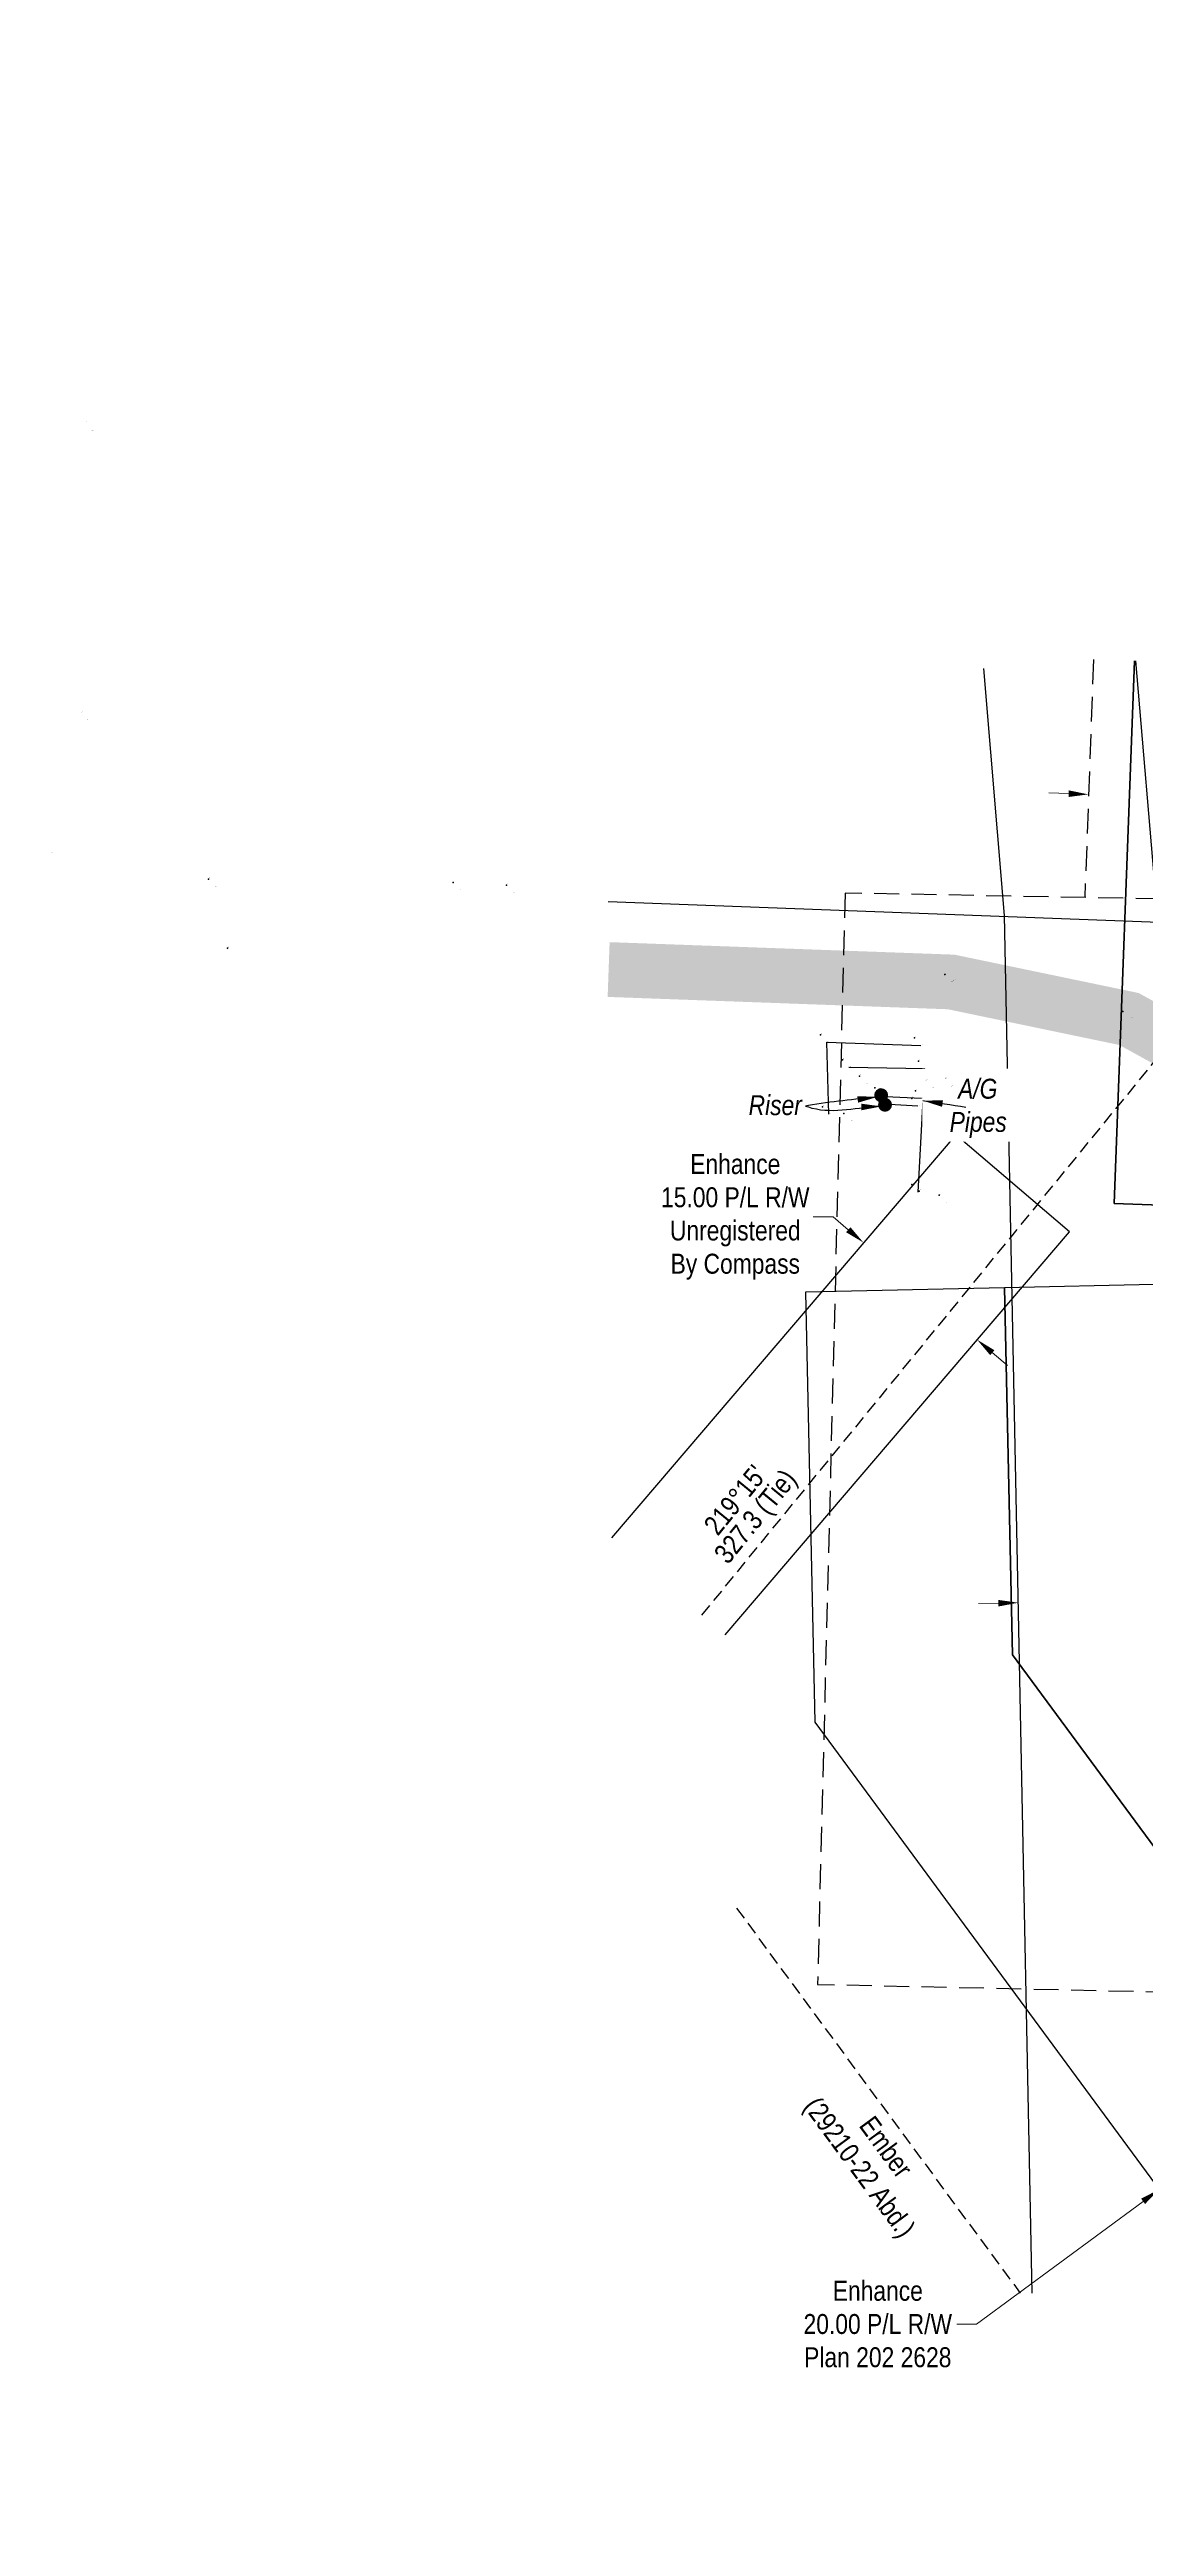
# Model space of a CAD drawing. Extents: x 337432 to 345408, y 5808486 to 5816348.
# Drawn here: x 340318 to 340868, y 5810765 to 5812008 of the extents above; entities that cross this region are included whole.
import ezdxf
from ezdxf.enums import TextEntityAlignment as Align

# ---------------------------------------------------------------- set-up
doc = ezdxf.new("R2010")
doc.units = 0
doc.header["$LTSCALE"] = 5
doc.header["$PDSIZE"] = 0.5
for name, pattern in [('foc-ACCESSROAD', [3.75, 2.5, -1.25]), ('foc-TIELINE', [1.875, 1.25, -0.625]), ('UG_PIPE', [1.875, 1.25, -0.625])]:
    doc.linetypes.add(name, pattern=pattern)
doc.layers.get('Defpoints').update_dxf_attribs({"color": 9})
for name, color, linetype in [('AS-FENCE', 48, 'foc-FENCE'), ('AS-PIPE-AG', 44, 'Continuous'), ('AS-PIPE-UG', 44, 'UG_PIPE'), ('AS-PIPE-UG-T', 44, 'Continuous'), ('AS-ROADS', 254, 'Continuous'), ('AS-SYMBOL', 7, 'Continuous'), ('C-AR', 13, 'foc-ACCESSROAD'), ('C-RW', 13, 'Continuous'), ('C-WS', 13, 'foc-ACCESSROAD'), ('L-BD', 7, 'Continuous'), ('L-TIE', 7, 'foc-TIELINE'), ('L-TITLEDB', 4, 'Continuous')]:
    doc.layers.add(name, color=color, linetype=linetype)
for name, color, linetype, lineweight in [('AS-GENERAL', 48, 'Continuous', 18), ('C-AR-T', 13, 'Continuous', 9), ('C-RW-T', 13, 'Continuous', 9)]:
    doc.layers.add(name, color=color, linetype=linetype, lineweight=lineweight)
for name, color, linetype, plot in [('Z-DESCRIPTION-1409-18', 21, 'Continuous', False), ('Z-ELEVATION-1409-18', 21, 'Continuous', False), ('Z-MSPOINT-1409-18', 21, 'Continuous', False), ('Z-POINTNUMBER-1409-18', 21, 'Continuous', False)]:
    doc.layers.add(name, color=color, linetype=linetype, plot=plot)
doc.styles.add('80CG', font='', dxfattribs={"height": 10})
doc.styles.add('80L', font='', dxfattribs={"height": 10})
doc.styles.add('DESCRIPTION', font='', dxfattribs={"height": 2.5})
doc.styles.add('ELEVATION', font='', dxfattribs={"height": 2.5})
doc.styles.add('foc-LtypeFont', font='', dxfattribs={"height": 7.35})
doc.styles.add('POINTNUMBER', font='', dxfattribs={"height": 2.5})
doc.styles.get('80CG').set_extended_font_data('Arial Narrow')
doc.styles.get('80L').set_extended_font_data('Arial Narrow')
doc.styles.get('DESCRIPTION').set_extended_font_data('Arial Narrow')
doc.styles.get('ELEVATION').set_extended_font_data('Arial Narrow')
doc.styles.get('foc-LtypeFont').set_extended_font_data('Arial Narrow')
doc.styles.get('POINTNUMBER').set_extended_font_data('Arial Narrow')
doc.linetypes.add('foc-FENCE', pattern='A,10,-1,["X",foc-LtypeFont,S=0.2,R=0,X=-0.625,Y=-0.75],-1.24', length=12.24)
doc.dimstyles.new('Compass 5 000', dxfattribs={"dimscale": 5, "dimtxt": 9, "dimasz": 2, "dimexe": 0.2, "dimexo": 0.0625, "dimgap": 0.5, "dimtad": 0, "dimtih": 1, "dimtoh": 1, "dimzin": 0, "dimdsep": 46, "dimtxsty": '80CG', "dimcen": 0.1, "dimse1": 1, "dimse2": 1, "dimclrd": 256, "dimclrt": 256, "dimaunit": 1, "dimadec": 4, "dimazin": 0, "dimtfac": 0.06, "dimtofl": 0, "dimtmove": 0, "dimatfit": 1, "dimfxl": 0.2, "dimtolj": 1, "dimtzin": 0, "dimlwd": -1, "dimarcsym": 0})

# ---------------------------------------------------------------- blocks, each defined once
blk = doc.blocks.new('*D263')
at = {"layer": 'C-RW-T', "transparency": 16777216}
for p, q in [((340793.8, 5811228.5), (340783.8, 5811228.3)), ((340889.8, 5811230.4), (340899.8, 5811230.6))]:
    blk.add_line(p, q, dxfattribs=at)
for points in [[(340793.7, 5811230.1), (340793.8, 5811226.8), (340803.8, 5811228.7)], [(340889.8, 5811232), (340889.8, 5811228.7), (340879.8, 5811230.2)]]:
    blk.add_solid(points, dxfattribs=at)
at = {"layer": 'Defpoints', "color": 0, "transparency": 16777216}
for p in [(340803.8, 5811228.7), (340809.2, 5810958.1), (340885.2, 5810959.6)]:
    blk.add_point(p, dxfattribs=at)
at = {"layer": 'C-RW-T', "transparency": 16777216, "insert": (340938.9, 5811230.6), "char_height": 10, "attachment_point": 5, "style": '80CG', "bg_fill": 3, "box_fill_scale": 1.1, "bg_fill_color": 256, "bg_fill_true_color": 13158600, "bg_fill_transparency": 0}
blk.add_mtext('\\A1;Enhance\\P15.24 P/L R/W\\PPlan 792 2968', dxfattribs=at)
blk = doc.blocks.new('*D259')
at = {"layer": 'C-RW-T', "transparency": 16777216}
for p, q in [((340963, 5810999.5), (340971, 5811005.4)), ((340866.4, 5810928.3), (340782.9, 5810866.7)), ((340782.9, 5810866.7), (340772.9, 5810866.7))]:
    blk.add_line(p, q, dxfattribs=at)
for points in [[(340962, 5811000.9), (340964, 5810998.2), (340954.9, 5810993.6)], [(340865.4, 5810929.7), (340867.4, 5810927), (340874.5, 5810934.3)]]:
    blk.add_solid(points, dxfattribs=at)
at = {"layer": 'Defpoints', "color": 0, "transparency": 16777216}
for p in [(340954.9, 5810993.6), (341010.5, 5810918.2), (340930, 5810858.9)]:
    blk.add_point(p, dxfattribs=at)
at = {"layer": 'C-RW-T', "transparency": 16777216, "insert": (340733.3, 5810866.7), "char_height": 10, "attachment_point": 5, "style": '80CG', "bg_fill": 3, "box_fill_scale": 1.1, "bg_fill_color": 256, "bg_fill_true_color": 13158600, "bg_fill_transparency": 0}
blk.add_mtext('\\A1;Enhance\\P20.00 P/L R/W\\PPlan 202 2628', dxfattribs=at)
blk = doc.blocks.new('RISER')
h = blk.add_hatch(color=255)
h.dxf.hatch_style = 1
edge = h.paths.add_edge_path()
edge.add_arc((0, 0), 0.7, 0, 360)
blk.add_hatch(color=48).paths.add_polyline_path([(0.58, -0.15), (-0.58, -0.15, 0.774597)])
at = {"color": 48}
blk.add_line((-0.58, -0.15), (0.58, -0.15), dxfattribs=at)
blk.add_circle((0, 0), 0.6, dxfattribs=at)
blk = doc.blocks.new('*D268')
at = {"layer": 'C-AR-T', "transparency": 16777216}
for p, q in [((340829.1, 5811634.7), (340819.1, 5811635)), ((340909.9, 5811631.7), (340919.9, 5811631.4))]:
    blk.add_line(p, q, dxfattribs=at)
for points in [[(340829.1, 5811636.3), (340829, 5811633), (340839, 5811634.3)], [(340910, 5811633.4), (340909.9, 5811630.1), (340900, 5811632.1)]]:
    blk.add_solid(points, dxfattribs=at)
at = {"layer": 'Defpoints', "color": 0, "transparency": 16777216}
for p in [(340900, 5811632.1), (340838.6, 5811622.8), (340899.5, 5811620.6)]:
    blk.add_point(p, dxfattribs=at)
at = {"layer": 'C-AR-T', "transparency": 16777216, "insert": (340947.2, 5811631.4), "char_height": 10, "attachment_point": 5, "style": '80CG'}
blk.add_mtext('\\A1;Enhance\\P12.19 A/R', dxfattribs=at)
blk = doc.blocks.new('*D269')
at = {"layer": 'C-RW-T', "transparency": 16777216}
for p, q in [((340710.9, 5811422.3), (340700.9, 5811422.3)), ((340718.5, 5811415.8), (340710.9, 5811422.3)), ((340790.7, 5811354.2), (340798.3, 5811347.7))]:
    blk.add_line(p, q, dxfattribs=at)
for points in [[(340719.6, 5811417.1), (340717.4, 5811414.6), (340726.1, 5811409.4)], [(340791.8, 5811355.4), (340789.7, 5811352.9), (340783.1, 5811360.7)]]:
    blk.add_solid(points, dxfattribs=at)
at = {"layer": 'Defpoints', "color": 0, "transparency": 16777216}
for p in [(340726.1, 5811409.4), (340634.6, 5811302.2), (340691.6, 5811253.5)]:
    blk.add_point(p, dxfattribs=at)
at = {"layer": 'C-RW-T', "transparency": 16777216, "insert": (340661.8, 5811422.3), "char_height": 10, "attachment_point": 5, "style": '80CG'}
blk.add_mtext('\\A1;Enhance\\P15.00 P/L R/W\\PUnregistered\\PBy Compass', dxfattribs=at)

msp = doc.modelspace()

# ---------------------------------------------------------------- linework, layer by layer
at = {"layer": 'AS-FENCE', "flags": 128}
for points in [[(340598.085, 5811580.519), (341021.634, 5811564.612), (341026.791, 5811695.312)], [(340708.744, 5811473.787), (340707.749, 5811509.902), (340754.814, 5811508.257)]]:
    msp.add_lwpolyline(points, dxfattribs=at)
at = {"layer": 'AS-PIPE-AG', "flags": 128}
for points in [[(340753.479, 5811434.747), (340756.859, 5811496.572), (340718.784, 5811497.307)], [(340755.294, 5811481.727), (340737.229, 5811482.547)], [(340753.454, 5811477.937), (340739.234, 5811478.697)]]:
    msp.add_lwpolyline(points, dxfattribs=at)
at = {"layer": 'AS-PIPE-UG', "flags": 128}
msp.add_lwpolyline([(340662.466, 5811075.388), (340804.712, 5810882.304)], dxfattribs=at)
at = {"layer": 'AS-ROADS', "const_width": 27.5, "flags": 128}
msp.add_lwpolyline([(340598.251, 5811546.413), (340770.099, 5811540.177), (340859.339, 5811521.592), (340982.764, 5811453.512), (341103.644, 5811334.517), (341261.629, 5811165.832), (341434.059, 5810978.357), (341526.709, 5810864.167), (341566.984, 5810746.802), (341567.86, 5810708.406)], dxfattribs=at)
at = {"layer": 'C-AR', "flags": 128}
msp.add_lwpolyline([(340841.512, 5811702.058), (340837.161, 5811582.533)], dxfattribs=at)
at = {"layer": 'C-RW', "flags": 128}
for points in [[(340862.648, 5811701.288), (340873.134, 5811577.572), (340886.861, 5810883.748)], [(340810.706, 5810882.242), (340796.864, 5811573.572), (340786.467, 5811697.437)], [(340656.649, 5811212.589), (340829.412, 5811414.828), (340772.399, 5811463.532), (340599.636, 5811261.293)], [(341053.323, 5810986.499), (340875.386, 5811227.884), (340871.912, 5811388.349), (340796.946, 5811386.726), (340800.934, 5811202.513), (340992.966, 5810942.007)]]:
    msp.add_lwpolyline(points, dxfattribs=at)
at = {"layer": 'C-WS', "flags": 128}
msp.add_lwpolyline([(340716.904, 5811584.793), (340703.074, 5811037.208), (341256.254, 5811025.116), (341268.354, 5811574.429)], close=True, dxfattribs=at)
at = {"layer": 'L-TITLEDB', "flags": 128}
for points in [[(340862.075, 5811701.309), (340851.974, 5811429.057), (342000.014, 5811387.832), (342021.195, 5812008.044)], [(341976.742, 5810647.776), (342000.014, 5811387.832), (340851.974, 5811429.057), (340862.075, 5811701.309)]]:
    msp.add_lwpolyline(points, dxfattribs=at)
at = {"layer": 'Z-MSPOINT-1409-18'}
for p in [(340397.529, 5811591.762, 4564.709), (340520.186, 5811590.147, 4566.265), (340547.023, 5811588.707, 4565.254), (340407.036, 5811557.06, 4564.449), (340766.997, 5811543.997, 4560.472), (340856.257, 5811525.407, 4557.621), (340704.633, 5811513.715, 4562.093), (340751.709, 5811512.069, 4560.937), (340715.67, 5811501.117, 4561.602), (340753.754, 5811500.382, 4561.567), (340724.127, 5811492.86, 4561.292), (340757.48, 5811490.7, 4560.987), (340767.167, 5811491.545, 4561.282), (340705.628, 5811477.592, 4561.412), (340731.879, 5811487.129, 4561.427), (340733.815, 5811482.353, 4561.427), (340734.12, 5811486.354, 4561.472), (340736.125, 5811482.503, 4561.452), (340750.348, 5811481.743, 4560.997), (340752.189, 5811485.533, 4561.242), (340716.296, 5811474.146, 4561.437), (340750.373, 5811438.543, 4561.262), (340754.059, 5811435.202, 4561.057), (340764.086, 5811433.167, 4560.577)]:
    msp.add_point(p, dxfattribs=at)

# ---------------------------------------------------------------- block references
at = {"layer": 'AS-SYMBOL', "xscale": 4.998911300000001, "yscale": 4.998911300000001, "zscale": 4.998911300000001}
for p in [(340734.989, 5811483.322), (340736.924, 5811478.547)]:
    msp.add_blockref('RISER', p, dxfattribs=at)

# ---------------------------------------------------------------- texts
at = {"layer": 'L-BD', "style": '80L'}
for s, height, p in [("219°15'", 9.9978, (340661.69, 5811280.314)), ('327.3 (Tie)', 9.99782, (340672.721, 5811271.298))]:
    msp.add_text(s, height=height, rotation=50.738, dxfattribs=at).set_placement(p, align=Align.MIDDLE)
at = {"layer": 'Z-DESCRIPTION-1409-18', "style": 'DESCRIPTION'}
for s, height, p in [('FENCE6', 0.2, (340338.969, 5811816.622)), ('FENCE6', 0.2, (340336.659, 5811671.532)), ('RD-CL2 HGGR 5.5M', 0.19996, (340317.804, 5811604.387)), ('FENCE6', 0.2, (340400.714, 5811587.932)), ('BLDG4', 0.2, (340523.344, 5811586.317)), ('BLDG4', 0.2, (340550.174, 5811584.877)), ('RD-CL2 HGGR 5.5M', 0.19996, (340770.099, 5811540.177)), ('RD-CL2 HGGR 5.5M', 0.19996, (340859.339, 5811521.592)), ('FENCE8', 0.2, (340707.749, 5811509.902)), ('FENCE8', 0.2, (340754.814, 5811508.257)), ('PIPE-AG1', 0.2, (340718.784, 5811497.307)), ('PANEL', 0.2, (340727.239, 5811489.052)), ('PIPE-AG1', 0.2, (340756.859, 5811496.572)), ('TANK1', 0.2, (340760.584, 5811486.892)), ('TANK1', 0.2, (340770.269, 5811487.737)), ('RISER17', 0.2, (340734.989, 5811483.322)), ('RISER16', 0.2, (340736.924, 5811478.547)), ('PIPE-AG3', 0.2, (340737.229, 5811482.547)), ('PIPE-AG2', 0.2, (340739.234, 5811478.697)), ('PIPE-AG2', 0.2, (340753.454, 5811477.937)), ('PIPE-AG3', 0.2, (340755.294, 5811481.727)), ('FENCE8', 0.2, (340708.744, 5811473.787)), ('LIGHTPOLE', 0.2, (340719.409, 5811470.342)), ('PIPE-AG1', 0.2, (340753.479, 5811434.747)), ('TANK1', 0.2, (340757.164, 5811431.407)), ('TANK1', 0.2, (340767.189, 5811429.372))]:
    msp.add_text(s, height=height, rotation=23.999999, dxfattribs=at).set_placement(p)
at = {"layer": 'Z-ELEVATION-1409-18', "style": 'ELEVATION'}
for s, p in [('913.681', (340335.77, 5811820.504)), ('913.653', (340333.459, 5811675.381)), ('912.531', (340397.529, 5811591.762)), ('912.842', (340520.186, 5811590.147)), ('912.640', (340547.023, 5811588.707)), ('912.479', (340407.036, 5811557.06)), ('911.684', (340766.997, 5811543.997)), ('911.114', (340856.257, 5811525.407)), ('912.008', (340704.633, 5811513.715)), ('911.777', (340751.709, 5811512.069)), ('911.910', (340715.67, 5811501.117)), ('911.903', (340753.754, 5811500.382)), ('911.848', (340724.127, 5811492.86)), ('911.875', (340731.879, 5811487.129)), ('911.787', (340757.48, 5811490.7)), ('911.846', (340767.167, 5811491.545)), ('911.872', (340705.628, 5811477.592)), ('911.877', (340716.296, 5811474.146)), ('911.875', (340733.815, 5811482.353)), ('911.884', (340734.12, 5811486.354)), ('911.880', (340736.125, 5811482.503)), ('911.789', (340750.348, 5811481.743)), ('911.838', (340752.189, 5811485.533)), ('911.842', (340750.373, 5811438.543)), ('911.801', (340754.059, 5811435.202)), ('911.705', (340764.086, 5811433.167))]:
    msp.add_text(s, height=0.2, rotation=44.999991, dxfattribs=at).set_placement(p)
at = {"layer": 'Z-POINTNUMBER-1409-18', "style": 'POINTNUMBER'}
for s, p in [('721', (340397.529, 5811591.762)), ('786', (340520.186, 5811590.147)), ('783', (340547.023, 5811588.707)), ('710', (340407.036, 5811557.06)), ('709', (340766.997, 5811543.997)), ('708', (340856.257, 5811525.407)), ('752', (340704.633, 5811513.715)), ('753', (340751.709, 5811512.069)), ('742', (340715.67, 5811501.117)), ('741', (340753.754, 5811500.382)), ('744', (340724.127, 5811492.86)), ('750', (340731.879, 5811487.129)), ('738', (340757.48, 5811490.7)), ('737', (340767.167, 5811491.545)), ('751', (340705.628, 5811477.592)), ('749', (340733.815, 5811482.353)), ('748', (340734.12, 5811486.354)), ('746', (340736.125, 5811482.503)), ('745', (340750.348, 5811481.743)), ('747', (340752.189, 5811485.533)), ('743', (340716.296, 5811474.146)), ('740', (340750.373, 5811438.543)), ('739', (340754.059, 5811435.202)), ('736', (340764.086, 5811433.167))]:
    msp.add_text(s, height=0.2, dxfattribs=at).set_placement(p)

# ---------------------------------------------------------------- dimensions: what is measured, and where the dimension line sits
at = {"layer": 'C-AR-T', "color": 5}
dim = msp.add_linear_dim(base=(340899.955, 5811632.096), p1=(340838.627, 5811622.797), p2=(340899.536, 5811620.579), angle=357.914937, text='Enhance\\P12.19 A/R', dimstyle='Compass 5 000', dxfattribs=at)
dim.commit()
dim.dimension.update_dxf_attribs({"geometry": '*D268', "text_midpoint": (340947.224, 5811631.369), "dimtype": 161})

# ---------------------------------------------------------------- next in the draw order: texts
at = {"layer": 'AS-GENERAL', "char_height": 9.99337, "attachment_point": 1, "style": '80L', "bg_fill": 2}
for s, width, insert in [('\\pi1.3621;{\\fArial Narrow|b0|i1|c0|p34;Riser}', 29.87535, (340667.13, 5811483.351)), ('\\pi13.03253;{\\fArial Narrow|b0|i1|c0|p34;A/G \\P\\pi8.79933;Pipes}', 45.65644, (340760.561, 5811491.609))]:
    msp.add_mtext_dynamic_manual_height_columns(s, width=width, gutter_width=50, heights=[0], dxfattribs=dict(at, insert=insert))
at = {"layer": 'AS-PIPE-UG-T', "insert": (340716.928, 5810992.003), "char_height": 9.99782, "attachment_point": 1, "rotation": 306.379186, "style": '80L', "bg_fill": 3, "box_fill_scale": 1.15, "bg_fill_color": 256, "bg_fill_true_color": 256, "bg_fill_transparency": 0}
msp.add_mtext_dynamic_manual_height_columns('\\pi24.6149;Ember \\P\\pi0.41144;(29210-22 Abd.)', width=82.21034, gutter_width=249.944, heights=[0], dxfattribs=at)

# ---------------------------------------------------------------- next in the draw order: linework, layer by layer
at = {"layer": 'C-RW', "flags": 128}
msp.add_lwpolyline([(340992.966, 5810942.007), (340800.934, 5811202.513), (340796.946, 5811386.726), (340796.946, 5811386.726), (340696.992, 5811384.562), (340696.992, 5811384.562), (340701.665, 5811168.684), (340912.49, 5810882.684)], dxfattribs=at)
at = {"layer": 'L-TIE'}
msp.add_line((340645.079, 5811222.473), (340874.604, 5811503.276), dxfattribs=at)

# ---------------------------------------------------------------- next in the draw order: leaders
at = {"layer": 'AS-GENERAL', "path_type": 1}
for points in [[(340733.126, 5811482.498), (340698.473, 5811478.118), (340696.966, 5811477.817)], [(340735.069, 5811477.727), (340700.432, 5811476.763), (340696.966, 5811477.817)], [(340755.876, 5811480.624), (340777.554, 5811477.398)]]:
    msp.add_leader(points, dimstyle='Compass 5 000', override={"dimgap": 0.5, "dimtad": 0}, dxfattribs=at)

# ---------------------------------------------------------------- next in the draw order: dimensions: what is measured, and where the dimension line sits
at = {"layer": 'C-RW-T'}
dim = msp.add_linear_dim(base=(340803.77, 5811228.66), p1=(340885.209, 5810959.585), p2=(340809.188, 5810958.063), angle=181.147097, text='Enhance\\P15.24 P/L R/W\\PPlan 792 2968', dimstyle='Compass 5 000', override={"dimtxt": 10, "dimtfill": 1}, dxfattribs=at)
dim.commit()
dim.dimension.update_dxf_attribs({"geometry": '*D263', "text_midpoint": (340938.872, 5811230.582), "dimtype": 161})

# ---------------------------------------------------------------- next in the draw order: dimensions: what is measured, and where the dimension line sits
at = {"layer": 'C-RW-T', "color": 5}
dim = msp.add_linear_dim(base=(340726.117, 5811409.354), p1=(340691.578, 5811253.477), p2=(340634.564, 5811302.18), angle=139.4944, text='Enhance\\P15.00 P/L R/W\\PUnregistered\\PBy Compass', dimstyle='Compass 5 000', dxfattribs=at)
dim.commit()
dim.dimension.update_dxf_attribs({"geometry": '*D269', "text_midpoint": (340661.824, 5811422.344), "dimtype": 161})
dim = msp.add_linear_dim(base=(340954.949, 5810993.579), p1=(340930.023, 5810858.9), p2=(341010.498, 5810918.222), angle=36.395771, text='Enhance\\P20.00 P/L R/W\\PPlan 202 2628', dimstyle='Compass 5 000', override={"dimtxt": 10, "dimtfill": 1}, dxfattribs=at)
dim.commit()
dim.dimension.update_dxf_attribs({"geometry": '*D259', "text_midpoint": (340733.338, 5810866.736), "dimtype": 161})

doc.saveas('drawing.dxf')
